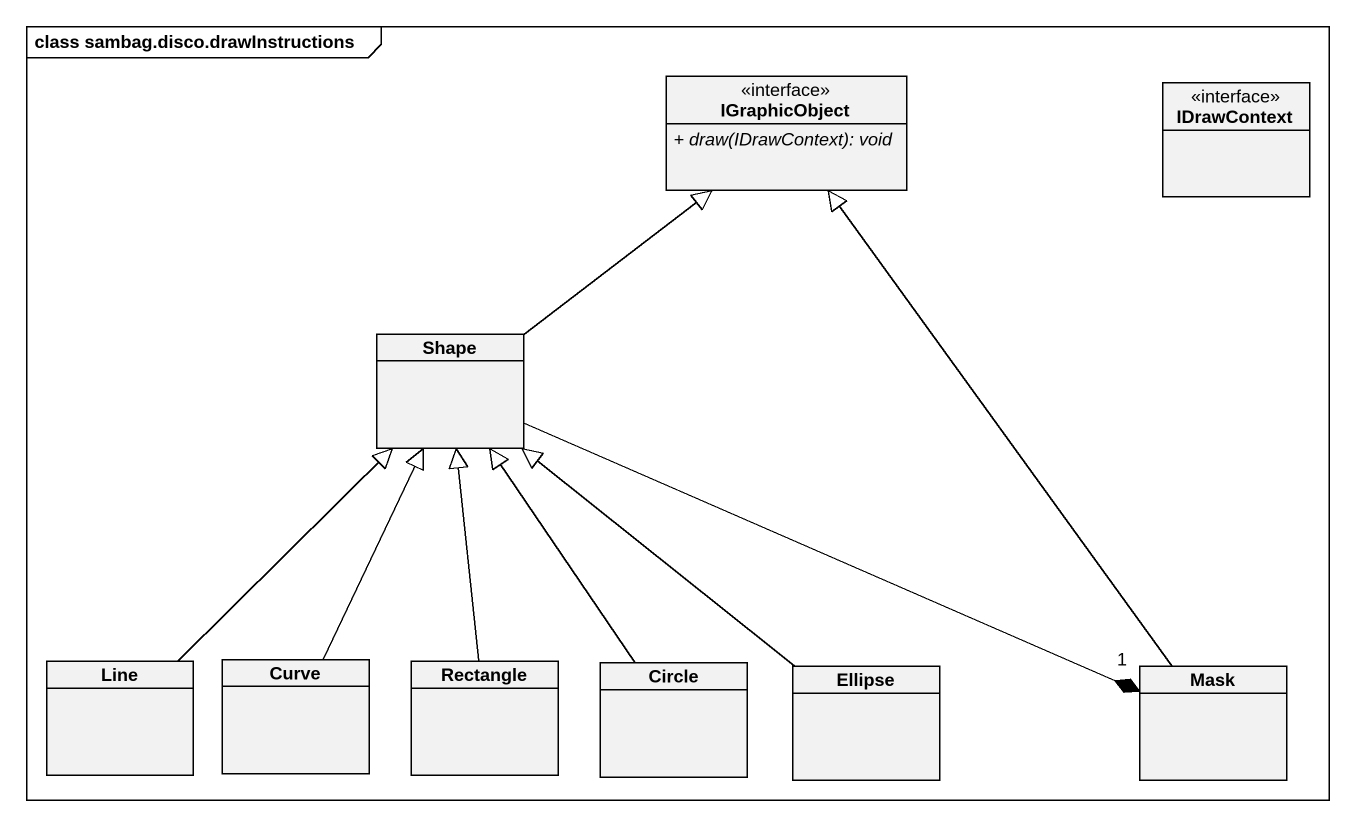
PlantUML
@startuml
mainframe class sambag.disco.drawInstructions
hide circle
hide empty members
skinparam classAttributeIconSize 0
class IGraphicObject <<interface>> {
  {abstract} + draw(IDrawContext): void
}
class IDrawContext <<interface>>
class Shape
class Curve
class Line
class "Rectangle" as Rectangle_
class "Circle" as Circle_
class Ellipse
class Mask
Shape -up-|> IGraphicObject
Shape -right-* "1" Mask
Curve -up-|> Shape
Line -up-|> Shape
Rectangle_ -up-|> Shape
Circle_ -up-|> Shape
Ellipse -up-|> Shape
Mask -up-|> IGraphicObject
@enduml
